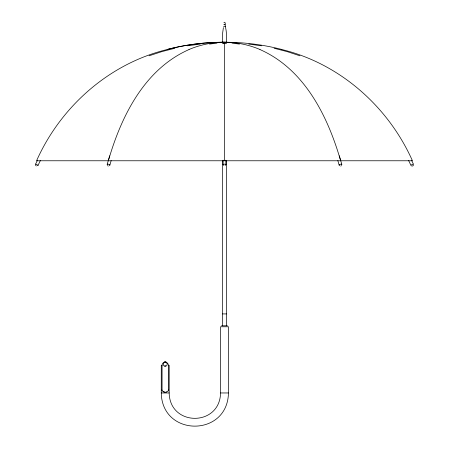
<?xml version="1.0" encoding="UTF-8"?>
<svg xmlns="http://www.w3.org/2000/svg" width="449" height="449" viewBox="0 0 449 449"><rect width="100%" height="100%" fill="white"/><g stroke="black" fill="none" stroke-linecap="round" stroke-linejoin="round"><path stroke-width="0.67" d="M162.055 389.996L162.061 365.295A3.149 3.149 0 0 1 165.221 362.141A3.149 3.149 0 0 1 168.364 365.295L168.381 389.996M165.221 366.159L165.221 365.295M222.524 43.587L222.637 33.119L223.389 27.602M162.061 365.295L161.281 365.295L161.264 392.959C162.061 437.186 227.66 437.186 228.451 392.959L228.457 326.76L220.554 326.76L220.549 392.959C219.943 426.78 169.778 426.78 169.172 392.959L169.172 365.295L168.375 365.295M225.869 164.811L225.875 160.214M35.841 164.407L35.583 164.16L37.301 160.523M35.594 164.149L38.098 165.299L40.376 160.478M411.189 165.277C410.234 165.221 413.933 163.593 413.159 164.407M413.411 164.188L411.699 160.523M108.349 160.77C121.185 116.285 144.432 69.219 189.051 49.536M109.853 165.114L111.161 160.596M107.199 164.34L109.685 155.825M168.235 390.815L167.595 391.573L166.124 391.904M413.445 165.226L412.715 165.978L411.711 166.029M341.515 165.608L340.701 166.091M149.079 55.799L161.876 51.613L174.897 48.256M167.14 49.536C109.163 63.618 60.649 106.643 36.565 160.77L412.435 160.77C388.351 106.643 339.837 63.618 281.86 49.536M187.525 45.804L200.26 44.086M209.52 44.086L217.002 43.126M226.476 43.587L226.408 34.124A31.823 31.823 0 0 0 226.043 30.032L225.611 27.602A41.987 41.987 0 0 1 225.443 26.368L224.96 24.482C225.482 24.128 225.387 21.49 223.899 22.45M164.446 361.417L165.99 361.417M38.064 165.316L37.463 165.17M223.765 24.448L225.235 24.448M223.568 26.368L225.432 26.368M222.53 42.212L226.476 42.212M222.575 313.918L226.425 313.918M221.553 325.772L227.452 325.772M161.292 392.959L169.166 392.959M220.554 392.959L228.429 392.959M164.312 391.904L163.941 391.876M231.998 43.126L239.48 44.086M248.74 44.086L261.475 45.804M163.565 391.82L162.201 390.815M108.299 166.091L107.485 165.608M274.103 48.256L287.124 51.613L299.921 55.799M259.949 49.536C304.568 69.219 327.815 116.285 340.651 160.77M36.285 165.978L35.555 165.226M408.624 160.478L410.891 165.294M339.315 155.825L341.801 164.34M337.839 160.596L339.147 165.114M223.125 160.214L223.131 164.811M226.476 160.77L226.476 325.772M224.5 160.77L224.5 42.212A249.296 237.094 90 0 0 167.129 49.485A249.296 237.094 -90 0 1 224.5 42.262A249.296 237.094 -90 0 1 281.871 49.485M222.524 160.77L222.524 325.772M223.439 43.3A1.381 1.381 0 0 1 225.561 43.3M225.359 43.3A1.381 1.117 -90 0 0 223.641 43.3A1.381 1.117 90 0 1 224.5 42.801M107.519 164.811A1.381 0.477 15.5 0 1 107.659 164.138A1.381 0.477 15.5 0 1 109.567 164.671A1.381 0.477 15.5 0 1 109.337 165.316M223.838 165.243A1.381 0.589 0 0 1 223.434 164.351A1.381 0.589 0 0 1 225.566 164.351A1.381 0.589 0 0 1 225.162 165.243M339.663 165.316A1.381 0.477 -15.5 0 1 339.433 164.671A1.381 0.477 -15.5 0 1 341.341 164.138A1.381 0.477 -15.5 0 1 341.481 164.811M189.046 49.485A249.296 146.531 -90 0 1 224.5 42.262A249.296 146.531 -90 0 1 259.954 49.485M168.319 389.996A1.6 0.954 90 0 1 168.195 390.782M166.411 392.19A3.839 1.218 1 0 1 164.059 392.157M163.958 391.848A3.255 1.65 -5.2 0 1 163.588 391.792M162.117 390.899A1.594 1.106 -86.7 0 1 161.949 389.996M224.652 42.896A1.381 0.427 -90 0 0 224.348 42.896A1.381 0.427 90 0 1 224.652 42.896M164.233 366.014A1.976 1.976 0 0 0 167.196 364.307A1.976 1.976 0 0 0 164.233 362.596A1.976 1.976 0 0 0 164.233 366.014"/></g></svg>
